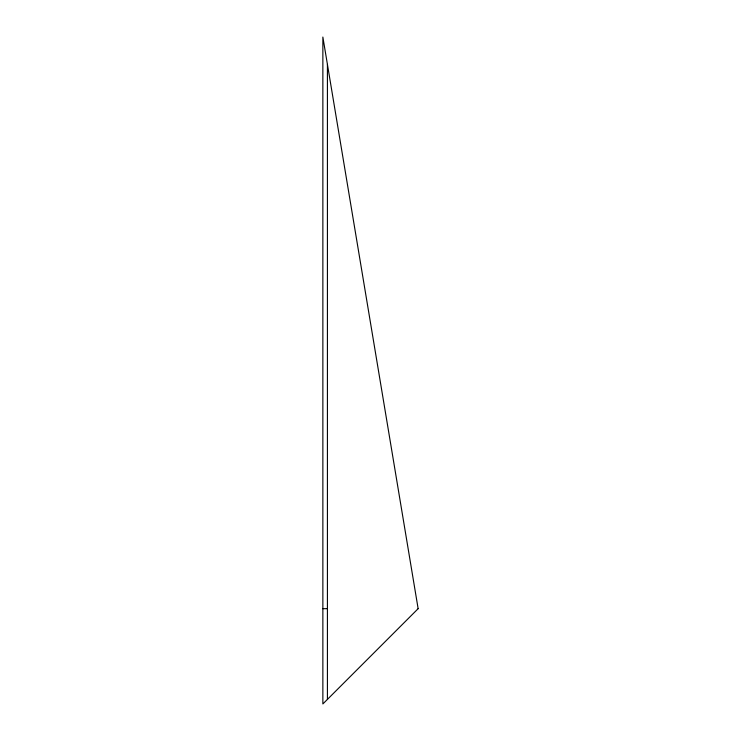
<?xml version="1.0" encoding="UTF-8"?>
<svg xmlns="http://www.w3.org/2000/svg" width="741" height="741" viewBox="0 0 741 741"><rect width="100%" height="100%" fill="white"/><g stroke="black" fill="none" stroke-linecap="round" stroke-linejoin="round"><path stroke-width="1.11" d="M322.863 608.676L327.42 608.676M327.42 64.374L327.42 699.393M418.137 608.676L322.863 703.95L322.863 37.05L418.137 608.676"/></g></svg>
